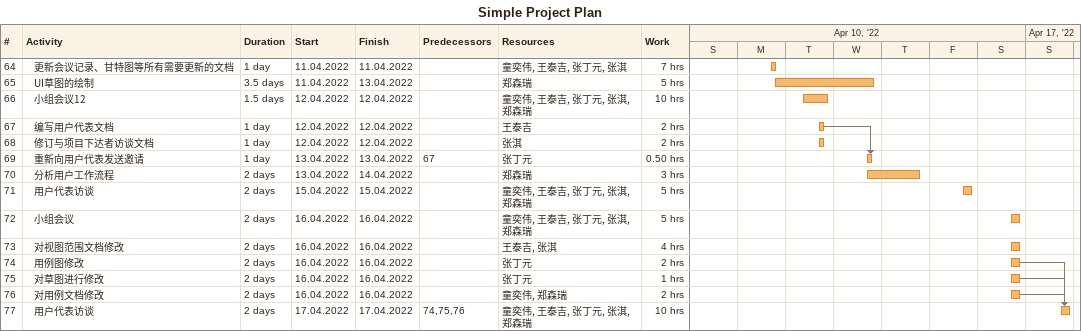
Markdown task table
Simple Project Plan

| ID | Level | Task | Duration | Start | Finish | Predecessors | Resources | Work (h) |
|---|---|---|---|---|---|---|---|---|
| 64 | 2 | 更新会议记录、甘特图等所有需要更新的文档 | 1d | 2022-04-11 | 2022-04-11 |  | 童奕伟, 王泰吉, 张丁元, 张淇 | 7 |
| 65 | 2 | UI草图的绘制 | 3.5d | 2022-04-11 | 2022-04-13 |  | 郑森瑞 | 5 |
| 66 | 2 | 小组会议12 | 1.5d | 2022-04-12 | 2022-04-12 |  | 童奕伟, 王泰吉, 张丁元, 张淇, 郑森瑞 | 10 |
| 67 | 2 | 编写用户代表文档 | 1d | 2022-04-12 | 2022-04-12 |  | 王泰吉 | 2 |
| 68 | 2 | 修订与项目下达者访谈文档 | 1d | 2022-04-12 | 2022-04-12 |  | 张淇 | 2 |
| 69 | 2 | 重新向用户代表发送邀请 | 1d | 2022-04-13 | 2022-04-13 | 67 | 张丁元 | 0.50 |
| 70 | 2 | 分析用户工作流程 | 2d | 2022-04-13 | 2022-04-14 |  | 郑森瑞 | 3 |
| 71 | 2 | 用户代表访谈 | 2d | 2022-04-15 | 2022-04-15 |  | 童奕伟, 王泰吉, 张丁元, 张淇, 郑森瑞 | 5 |
| 72 | 2 | 小组会议 | 2d | 2022-04-16 | 2022-04-16 |  | 童奕伟, 王泰吉, 张丁元, 张淇, 郑森瑞 | 5 |
| 73 | 2 | 对视图范围文档修改 | 2d | 2022-04-16 | 2022-04-16 |  | 王泰吉, 张淇 | 4 |
| 74 | 2 | 用例图修改 | 2d | 2022-04-16 | 2022-04-16 |  | 张丁元 | 2 |
| 75 | 2 | 对草图进行修改 | 2d | 2022-04-16 | 2022-04-16 |  | 张丁元 | 1 |
| 76 | 2 | 对用例文档修改 | 2d | 2022-04-16 | 2022-04-16 |  | 童奕伟, 郑森瑞 | 2 |
| 77 | 2 | 用户代表访谈 | 2d | 2022-04-17 | 2022-04-17 | 74, 75, 76 | 童奕伟, 王泰吉, 张丁元, 张淇, 郑森瑞 | 10 |
